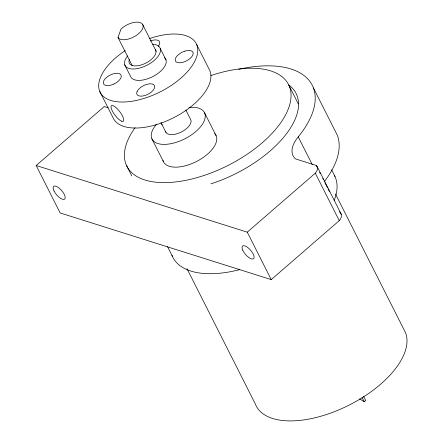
<?xml version="1.0" encoding="UTF-8"?>
<svg xmlns="http://www.w3.org/2000/svg" width="443" height="443" viewBox="0 0 443 443"><rect width="100%" height="100%" fill="white"/><g stroke="black" fill="none" stroke-linecap="round" stroke-linejoin="round"><path stroke-width="0.66" d="M118.037 37.55L120.917 29.194A13.954 6.911 -26.8 0 1 140.558 22.743A13.954 6.911 -26.8 0 1 136.145 35.545A13.954 6.911 -26.8 0 1 118.037 37.55L132.324 65.83M340.645 213.31A13.218 6.551 -26.8 0 1 339.272 220.647L271.232 279.605L60.148 212.961L36.182 165.516L104.221 106.558L108.158 107.799M36.182 165.516L247.266 232.16L315.305 173.202A13.218 6.551 -26.8 0 0 316.208 165.438L295.542 158.915A39.538 19.586 -26.8 0 1 298.233 136.865A107.699 53.359 -26.8 0 0 238.65 69.291M359.638 398.866L364.19 401.674L365.735 400.577L363.57 396.291M313.417 87.93L337.383 135.375A107.699 53.359 -26.8 0 1 324.453 181.458M288.974 85.438L298.305 103.906M331.569 169.763L334.991 176.535M335.473 194.001L405.616 332.865A83.223 41.232 -26.8 0 1 344.981 407.123A83.223 41.232 -26.8 0 1 255.257 403.822L186.979 268.657M317.332 166.878L341.298 214.323M316.208 165.438L317.144 167.288M319.63 172.216L320.256 173.451M322.742 178.379L323.368 179.614M324.924 182.693L327.41 187.622M328.036 188.856L329.282 191.321M339.548 211.654L340.174 212.884M298.233 136.865L312.237 164.591M315.305 173.202L339.272 220.647M196.692 44.605L209.827 70.609A53.852 26.68 -26.8 0 1 171.69 118.685A53.852 26.68 -26.8 0 1 112.904 117.45L99.769 91.452M362.025 397.388L364.19 401.674M204.594 112.865L216.101 135.641M160.216 48.431L165.97 59.822M142.585 24.343L156.279 51.454M185.85 109.991L190.518 119.233A13.954 6.911 -26.8 0 1 180.921 132.224A13.954 6.911 -26.8 0 1 165.505 131.322M247.266 232.16L271.232 279.605M160.892 122.39L165.97 132.44M124.738 64.85L130.491 76.24A19.581 9.702 -26.8 0 0 153.677 76.13A19.581 9.702 -26.8 0 0 164.547 57.706M151.894 138.803L163.401 161.579M126.482 165.405L131.77 175.865M167.52 246.651L172.499 256.497M155.427 49.727A14.685 7.276 -26.8 0 1 142.879 64.407A14.685 7.276 -26.8 0 1 129.328 59.539M149.579 38.558A53.852 26.68 -26.8 0 1 194.244 62.286A53.852 26.68 -26.8 0 1 115.069 101.469A53.852 26.68 -26.8 0 1 125.147 50.652M150.232 41.011A9.79 4.851 -26.8 0 1 159.762 43.231L159.292 44.749A9.79 4.851 -26.8 0 1 158.24 46.354M152.791 44.294A19.581 9.702 -26.8 0 1 157.254 57.38A19.581 9.702 -26.8 0 1 132.169 68.986A19.581 9.702 -26.8 0 1 127.706 55.907M214.656 133.531A29.371 14.553 -26.8 0 1 196.908 161.291A29.371 14.553 -26.8 0 1 162.974 160.372M334.421 175.373A90.566 44.87 -26.8 0 1 334.227 200.297M239.441 269.693A90.566 44.87 -26.8 0 1 171.995 255.301M210.862 75.565A90.566 44.87 -26.8 0 1 289.473 105.572A90.566 44.87 -26.8 0 1 178.894 181.519A90.566 44.87 -26.8 0 1 135.049 127.634M188.868 107.483A29.371 14.553 -26.8 0 1 202.185 124.588A29.371 14.553 -26.8 0 1 163.866 144.385A29.371 14.553 -26.8 0 1 156.562 124.173M162.138 124.848A13.954 6.911 -26.8 0 1 161.579 123.11M288.781 85.001A89.586 44.389 -26.8 0 1 285.48 135.037A89.586 44.389 -26.8 0 1 210.934 183.851M137.169 91.313L136.699 92.831A9.79 4.851 -26.8 0 0 145.049 95.466A9.79 4.851 -26.8 0 0 154.673 87.127L154.529 85.804A9.79 4.851 -26.8 0 0 146.323 84.491A9.79 4.851 -26.8 0 0 137.169 91.313M184.814 51.139L182.466 52.064A9.79 4.851 -26.8 0 0 175.19 59.478A9.79 4.851 -26.8 0 0 181.237 62.662L183.54 62.114A9.79 4.851 -26.8 0 0 193.165 53.775A9.79 4.851 -26.8 0 0 184.814 51.139M113.995 83.993L111.647 84.918A9.79 4.851 -26.8 0 1 103.302 82.282A9.79 4.851 -26.8 0 1 112.921 73.948L115.224 73.394A9.79 4.851 -26.8 0 1 121.271 76.584A9.79 4.851 -26.8 0 1 113.995 83.993M121.753 121.21L121.653 121.232A9.79 2.974 52.7 0 1 112.638 111.625A9.79 2.974 52.7 0 1 113.109 105.667L114.482 106.403A9.79 2.974 52.7 0 1 122.124 115.28A9.79 2.974 52.7 0 1 122.739 121.443L121.753 121.21M242.797 250.284A8.423 3.311 49.1 0 0 253.28 258.939A8.423 3.311 49.1 0 0 248.235 247.87A8.423 3.311 49.1 0 0 242.797 250.284M54.085 191.11A8.423 3.311 49.1 0 0 64.556 199.167A8.423 3.311 49.1 0 0 58.841 187.86A8.423 3.311 49.1 0 0 54.085 191.11"/></g></svg>
